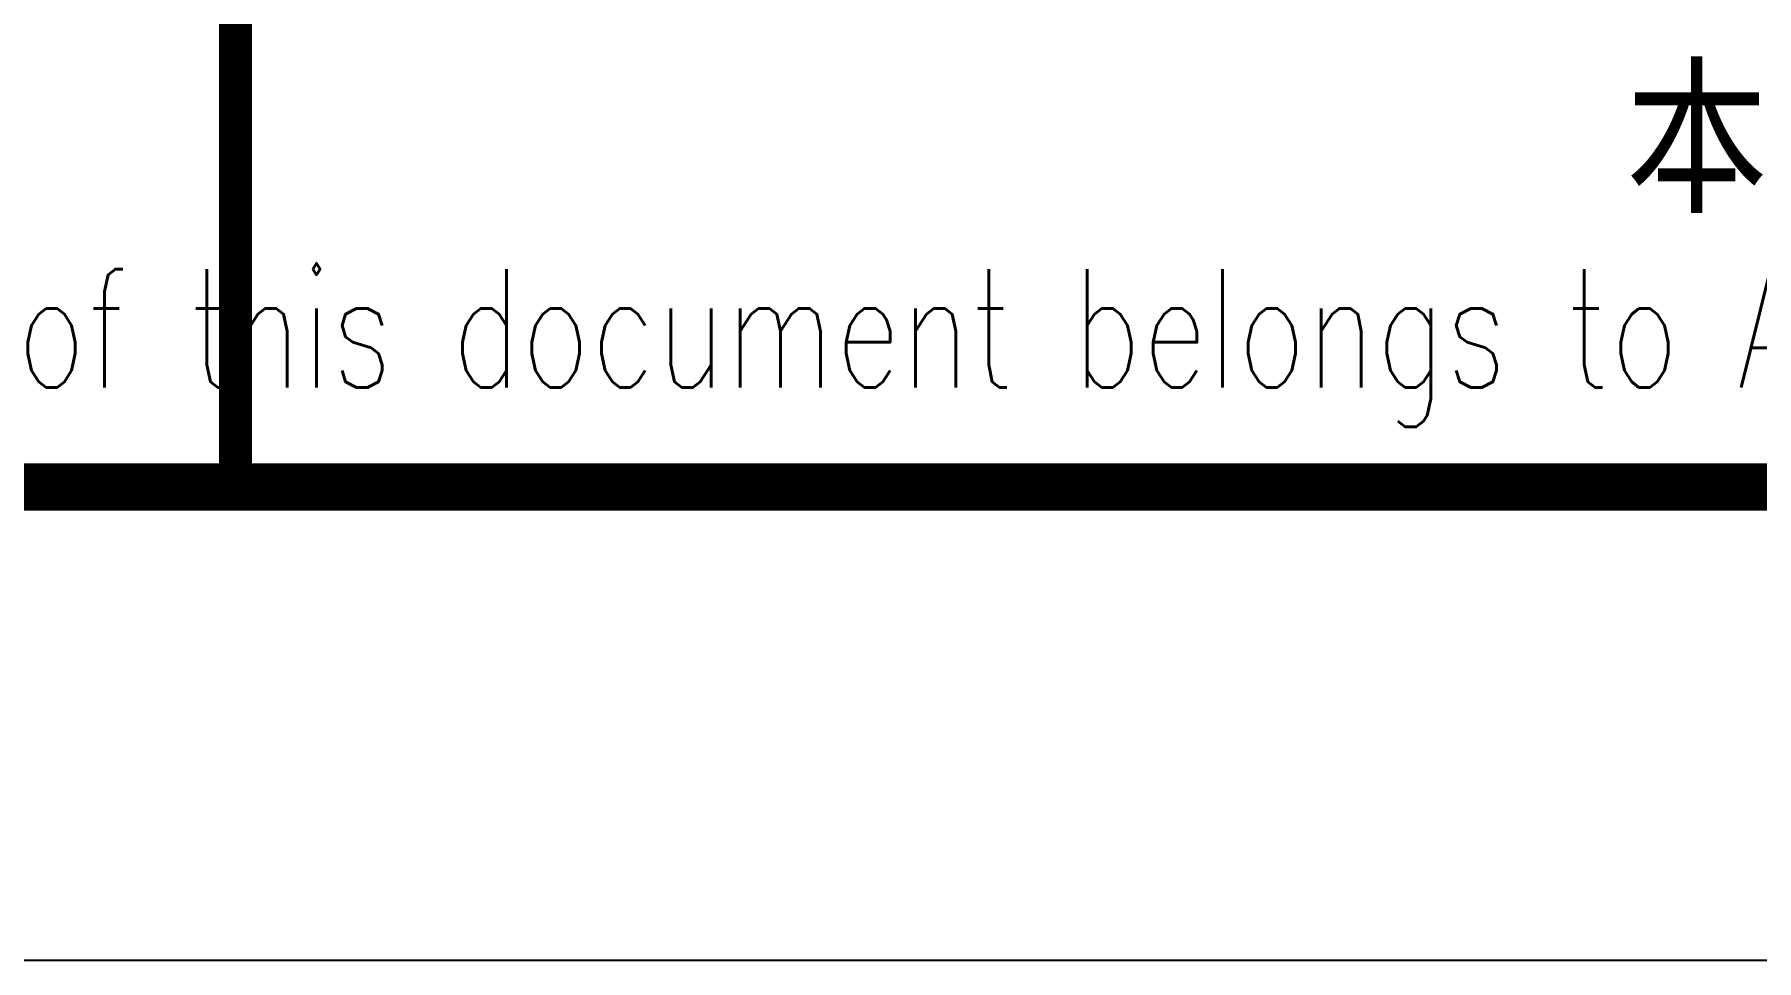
# Model space of a CAD drawing. Header units: millimetres. Extents: x 865974 to 875117, y 40174 to 44891.
# Drawn here: x 869460.79 to 869497.15, y 40173.58 to 40193.14 of the extents above; entities that cross this region are included whole.
import ezdxf
from ezdxf.enums import TextEntityAlignment as Align

# ---------------------------------------------------------------- set-up
doc = ezdxf.new("R2010")
doc.units = ezdxf.units.MM
doc.header["$LTSCALE"] = 1000
doc.header["$MEASUREMENT"] = 0
doc.styles.add('ECEC_TQ', font='txt_l.shx', dxfattribs={"bigfont": 'hztxt_l.shx'})

msp = doc.modelspace()

# ---------------------------------------------------------------- linework, layer by layer
for p, q in [((869465.031, 40183.578), (869645.031, 40183.578)), ((869655.031, 40173.578), (868814.031, 40173.578))]:
    msp.add_line(p, q)
at = {"color": 0, "const_width": 1}
msp.add_lwpolyline([(869645.031, 40183.578), (868839.031, 40183.578), (868839.031, 40757.578), (869645.031, 40757.578)], close=True, dxfattribs=at)
at = {"const_width": 0.7}
msp.add_lwpolyline([(869465.031, 40243.578), (869465.031, 40183.578)], dxfattribs=at)

# ---------------------------------------------------------------- texts
at = {"style": 'ECEC_TQ'}
msp.add_text('本文件专有权属安徽华东化工医药工程有限责任公司所有,未经许可不得复制或转让给第三方', height=3, dxfattribs=at).set_placement((869555.031, 40190.578), align=Align.MIDDLE)
at = {"style": 'ECEC_TQ', "width": 0.72}
msp.add_text('The proprietary right of this document belongs to Anhui Huadong Chemical And Medical Engineering  Co.,Ltd.  and any replication or transfer to the 3rd. side is forbidden without its permission. ', height=2.5, dxfattribs=at).set_placement((869555.031, 40186.578), align=Align.MIDDLE)

doc.saveas('drawing.dxf')
